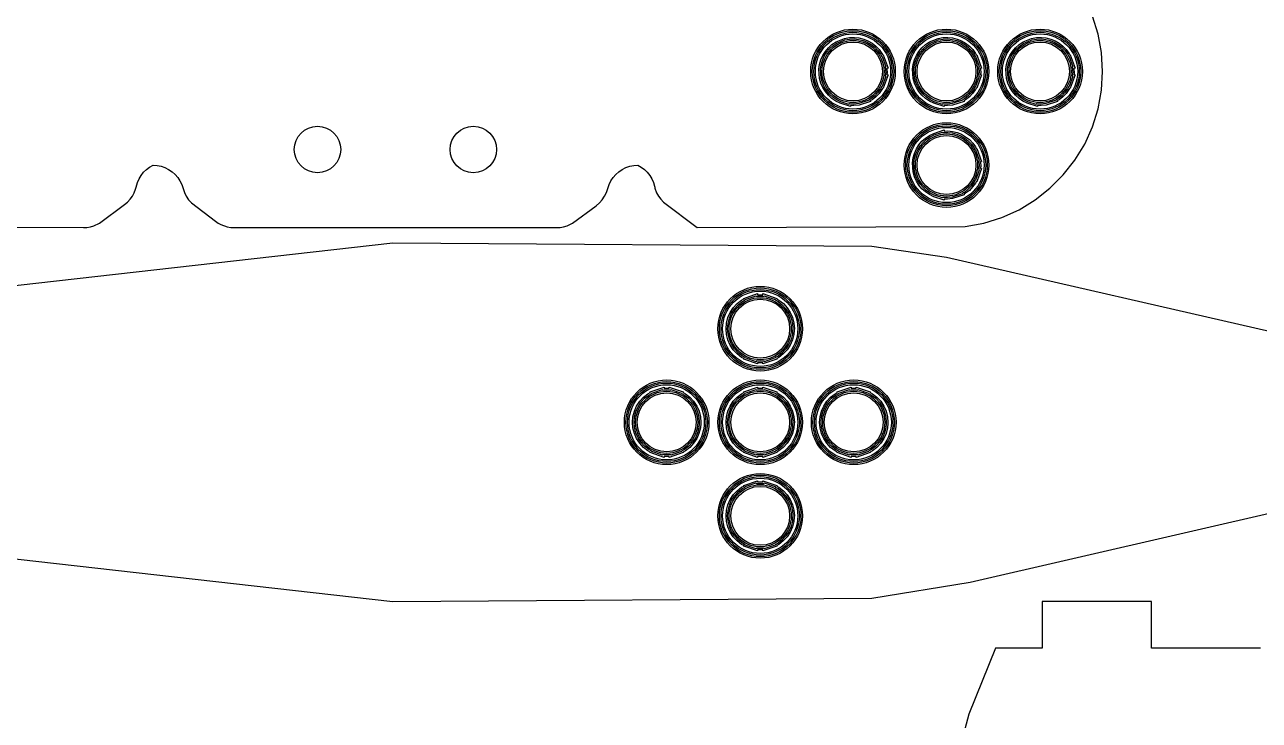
# Model space of a CAD drawing. Header units: millimetres. Extents: x -214 to 214, y -114 to 114.
# Drawn here: x 44.3 to 123.5, y -0.6 to 44 of the extents above; entities that cross this region are included whole.
import ezdxf

# ---------------------------------------------------------------- set-up
doc = ezdxf.new("R2010")
doc.units = ezdxf.units.MM
doc.layers.add('1', color=7, linetype='CONTINUOUS')

msp = doc.modelspace()

# ---------------------------------------------------------------- linework, layer by layer
at = {"layer": '1', "color": 0}
for p, q in [((113.148, 43.394), (112.788, 44.548)), ((113.366, 42.205), (113.148, 43.394)), ((113.439, 40.999), (113.366, 42.205)), ((113.366, 39.793), (113.439, 40.999)), ((113.148, 38.603), (113.366, 39.793)), ((112.788, 37.449), (113.148, 38.603)), ((112.292, 36.347), (112.788, 37.449)), ((111.666, 35.312), (112.292, 36.347)), ((52.099, 34.71), (52.303, 34.863)), ((52.303, 34.863), (52.524, 34.989)), ((52.524, 34.989), (52.783, 34.972)), ((52.783, 34.972), (53.04, 34.92)), ((53.04, 34.92), (53.289, 34.835)), ((82.855, 34.835), (83.104, 34.92)), ((83.104, 34.92), (83.361, 34.972)), ((83.361, 34.972), (83.62, 34.989)), ((83.62, 34.989), (83.841, 34.863)), ((83.841, 34.863), (84.045, 34.71)), ((110.921, 34.361), (111.666, 35.312)), ((51.524, 33.881), (51.626, 34.113)), ((51.626, 34.113), (51.758, 34.332)), ((51.758, 34.332), (51.916, 34.532)), ((51.916, 34.532), (52.099, 34.71)), ((53.289, 34.835), (53.522, 34.719)), ((53.522, 34.719), (53.741, 34.572)), ((53.741, 34.572), (53.937, 34.398)), ((53.937, 34.398), (54.107, 34.201)), ((54.107, 34.201), (54.251, 33.982)), ((81.896, 33.988), (82.037, 34.201)), ((82.037, 34.201), (82.207, 34.398)), ((82.207, 34.398), (82.403, 34.572)), ((82.403, 34.572), (82.622, 34.719)), ((82.622, 34.719), (82.855, 34.835)), ((84.045, 34.71), (84.228, 34.532)), ((84.228, 34.532), (84.386, 34.332)), ((84.386, 34.332), (84.518, 34.113)), ((84.518, 34.113), (84.62, 33.88)), ((110.066, 33.506), (110.921, 34.361)), ((51.313, 33.226), (51.404, 33.457)), ((51.404, 33.457), (51.422, 33.516)), ((51.422, 33.516), (51.438, 33.576)), ((51.438, 33.577), (51.524, 33.881)), ((51.438, 33.576), (51.438, 33.577)), ((54.251, 33.982), (54.366, 33.746)), ((54.366, 33.746), (54.534, 33.241)), ((81.61, 33.24), (81.781, 33.753)), ((81.781, 33.753), (81.896, 33.988)), ((84.62, 33.88), (84.692, 33.634)), ((84.692, 33.634), (84.706, 33.575)), ((84.706, 33.575), (84.722, 33.515)), ((84.722, 33.515), (84.831, 33.226)), ((109.114, 32.761), (110.066, 33.506)), ((50.693, 32.463), (50.882, 32.624)), ((50.882, 32.624), (51.05, 32.806)), ((51.05, 32.806), (51.194, 33.008)), ((51.194, 33.008), (51.313, 33.226)), ((54.534, 33.241), (54.653, 32.996)), ((54.653, 32.996), (54.804, 32.771)), ((54.804, 32.771), (54.985, 32.568)), ((54.985, 32.568), (56.534, 31.388)), ((80.953, 32.391), (81.159, 32.568)), ((81.159, 32.568), (81.34, 32.771)), ((81.34, 32.771), (81.491, 32.996)), ((81.491, 32.996), (81.61, 33.24)), ((84.831, 33.226), (84.95, 33.008)), ((84.95, 33.008), (85.094, 32.806)), ((85.094, 32.806), (85.262, 32.624)), ((85.262, 32.624), (87.425, 30.989)), ((108.08, 32.135), (109.114, 32.761)), ((49.079, 31.271), (50.693, 32.463)), ((79.436, 31.271), (80.953, 32.391)), ((106.978, 31.64), (108.08, 32.135)), ((31.509, 31.062), (48.051, 30.989)), ((48.051, 30.989), (48.277, 31.002)), ((48.277, 31.002), (48.501, 31.04)), ((48.501, 31.04), (48.724, 31.106)), ((48.724, 31.106), (49.079, 31.271)), ((56.534, 31.388), (56.702, 31.275)), ((56.702, 31.275), (56.874, 31.184)), ((56.874, 31.184), (56.881, 31.18)), ((56.881, 31.18), (57.287, 31.04)), ((57.287, 31.04), (57.51, 31.002)), ((57.51, 31.002), (78.408, 30.989)), ((78.408, 30.989), (78.634, 31.002)), ((78.634, 31.002), (78.857, 31.04)), ((78.857, 31.04), (79.081, 31.106)), ((79.081, 31.106), (79.436, 31.271)), ((87.425, 30.989), (104.635, 31.062)), ((104.635, 31.062), (105.824, 31.28)), ((105.824, 31.28), (106.978, 31.64)), ((67.915, 29.988), (1.465, 22.509)), ((98.638, 29.775), (67.915, 29.988)), ((103.425, 29.075), (98.638, 29.775)), ((132.998, 22.282), (103.425, 29.075)), ((1.466, 14.49), (67.914, 7.01)), ((104.949, 8.246), (132.998, 14.716)), ((98.637, 7.223), (104.949, 8.246)), ((67.914, 7.01), (98.637, 7.223)), ((116.582, 7.009), (109.562, 7.009)), ((109.562, 7.009), (109.562, 4.009)), ((116.582, 4.009), (116.582, 7.009)), ((106.566, 4.009), (104.871, -0.215)), ((109.562, 4.009), (106.566, 4.009)), ((123.562, 4.009), (116.582, 4.009)), ((104.871, -0.215), (103.831, -3.966))]:
    msp.add_line(p, q, dxfattribs=at)
at = {"layer": '1', "color": 1}
for p, q in [((96.081, 42.726), (96.341, 42.901)), ((96.143, 42.647), (96.389, 42.813)), ((96.341, 42.901), (96.888, 43.123)), ((96.389, 42.813), (96.915, 43.026)), ((96.888, 43.123), (97.201, 43.178)), ((96.915, 43.026), (97.212, 43.078)), ((97.201, 43.178), (97.519, 43.187)), ((97.212, 43.078), (97.515, 43.087)), ((97.515, 43.087), (97.792, 43.057)), ((97.519, 43.187), (97.81, 43.156)), ((97.792, 43.057), (98.089, 42.982)), ((97.81, 43.156), (98.12, 43.078)), ((98.089, 42.982), (98.345, 42.878)), ((98.12, 43.078), (98.39, 42.968)), ((98.345, 42.878), (98.598, 42.731)), ((98.39, 42.968), (98.654, 42.814)), ((98.654, 42.814), (98.895, 42.627)), ((102.081, 42.726), (102.341, 42.901)), ((102.143, 42.647), (102.389, 42.813)), ((102.341, 42.901), (102.888, 43.123)), ((102.389, 42.813), (102.915, 43.026)), ((102.888, 43.123), (103.201, 43.178)), ((102.915, 43.026), (103.212, 43.078)), ((103.201, 43.178), (103.519, 43.187)), ((103.212, 43.078), (103.515, 43.087)), ((103.515, 43.087), (103.792, 43.057)), ((103.519, 43.187), (103.81, 43.156)), ((103.792, 43.057), (104.089, 42.982)), ((103.81, 43.156), (104.12, 43.078)), ((104.089, 42.982), (104.345, 42.878)), ((104.12, 43.078), (104.39, 42.968)), ((104.345, 42.878), (104.598, 42.731)), ((104.39, 42.968), (104.654, 42.814)), ((104.654, 42.814), (104.895, 42.627)), ((108.081, 42.726), (108.341, 42.901)), ((108.143, 42.647), (108.389, 42.813)), ((108.341, 42.901), (108.888, 43.123)), ((108.389, 42.813), (108.915, 43.026)), ((108.888, 43.123), (109.201, 43.178)), ((108.915, 43.026), (109.212, 43.078)), ((109.201, 43.178), (109.519, 43.187)), ((109.212, 43.078), (109.515, 43.087)), ((109.515, 43.087), (109.792, 43.057)), ((109.519, 43.187), (109.81, 43.156)), ((109.792, 43.057), (110.089, 42.982)), ((109.81, 43.156), (110.12, 43.078)), ((110.089, 42.982), (110.345, 42.878)), ((110.12, 43.078), (110.39, 42.968)), ((110.345, 42.878), (110.598, 42.731)), ((110.39, 42.968), (110.654, 42.814)), ((110.654, 42.814), (110.895, 42.627)), ((95.369, 41.748), (95.495, 42.029)), ((95.464, 41.713), (95.583, 41.981)), ((95.495, 42.029), (95.657, 42.287)), ((95.583, 41.981), (95.738, 42.228)), ((95.657, 42.287), (95.853, 42.521)), ((95.738, 42.228), (95.925, 42.451)), ((95.853, 42.521), (96.081, 42.726)), ((95.925, 42.451), (96.143, 42.647)), ((98.598, 42.731), (98.828, 42.552)), ((98.828, 42.552), (99.031, 42.342)), ((98.895, 42.627), (99.107, 42.406)), ((99.031, 42.342), (99.202, 42.106)), ((99.107, 42.406), (99.287, 42.159)), ((99.202, 42.106), (99.275, 41.967)), ((99.287, 42.159), (99.336, 42.067)), ((99.336, 42.067), (99.366, 42.067)), ((99.366, 42.067), (99.675, 41.221)), ((101.369, 41.748), (101.495, 42.029)), ((101.464, 41.713), (101.583, 41.981)), ((101.495, 42.029), (101.657, 42.287)), ((101.583, 41.981), (101.738, 42.228)), ((101.657, 42.287), (101.853, 42.521)), ((101.738, 42.228), (101.925, 42.451)), ((101.853, 42.521), (102.081, 42.726)), ((101.925, 42.451), (102.143, 42.647)), ((104.598, 42.731), (104.828, 42.552)), ((104.828, 42.552), (105.031, 42.342)), ((104.895, 42.627), (105.107, 42.406)), ((105.031, 42.342), (105.202, 42.106)), ((105.107, 42.406), (105.287, 42.159)), ((105.202, 42.106), (105.275, 41.967)), ((105.287, 42.159), (105.336, 42.067)), ((105.336, 42.067), (105.366, 42.067)), ((105.366, 42.067), (105.675, 41.221)), ((107.369, 41.748), (107.495, 42.029)), ((107.464, 41.713), (107.583, 41.981)), ((107.495, 42.029), (107.657, 42.287)), ((107.583, 41.981), (107.738, 42.228)), ((107.657, 42.287), (107.853, 42.521)), ((107.738, 42.228), (107.925, 42.451)), ((107.853, 42.521), (108.081, 42.726)), ((107.925, 42.451), (108.143, 42.647)), ((110.598, 42.731), (110.828, 42.552)), ((110.828, 42.552), (111.031, 42.342)), ((110.895, 42.627), (111.107, 42.406)), ((111.031, 42.342), (111.202, 42.106)), ((111.107, 42.406), (111.287, 42.159)), ((111.202, 42.106), (111.275, 41.967)), ((111.287, 42.159), (111.336, 42.067)), ((111.336, 42.067), (111.366, 42.067)), ((111.366, 42.067), (111.675, 41.221)), ((95.242, 41.144), (95.286, 41.455)), ((95.286, 41.455), (95.369, 41.748)), ((95.342, 41.14), (95.384, 41.434)), ((95.384, 41.434), (95.464, 41.713)), ((99.275, 41.967), (99.296, 41.967)), ((99.296, 41.967), (99.532, 41.321)), ((99.532, 41.321), (99.492, 41.321)), ((99.492, 41.321), (99.499, 41.289)), ((99.499, 41.289), (99.525, 40.913)), ((99.675, 41.221), (99.604, 41.221)), ((99.604, 41.221), (99.628, 40.875)), ((101.242, 41.144), (101.286, 41.455)), ((101.286, 41.455), (101.369, 41.748)), ((101.342, 41.14), (101.384, 41.434)), ((101.384, 41.434), (101.464, 41.713)), ((105.275, 41.967), (105.296, 41.967)), ((105.296, 41.967), (105.532, 41.321)), ((105.532, 41.321), (105.492, 41.321)), ((105.492, 41.321), (105.499, 41.289)), ((105.499, 41.289), (105.525, 40.913)), ((105.675, 41.221), (105.604, 41.221)), ((105.604, 41.221), (105.628, 40.875)), ((107.242, 41.144), (107.286, 41.455)), ((107.286, 41.455), (107.369, 41.748)), ((107.342, 41.14), (107.384, 41.434)), ((107.384, 41.434), (107.464, 41.713)), ((111.275, 41.967), (111.296, 41.967)), ((111.296, 41.967), (111.532, 41.321)), ((111.532, 41.321), (111.492, 41.321)), ((111.492, 41.321), (111.499, 41.289)), ((111.499, 41.289), (111.525, 40.913)), ((111.675, 41.221), (111.604, 41.221)), ((111.604, 41.221), (111.628, 40.875)), ((95.283, 40.554), (95.242, 41.144)), ((95.369, 40.25), (95.283, 40.554)), ((95.382, 40.571), (95.342, 41.14)), ((95.464, 40.285), (95.382, 40.571)), ((99.532, 40.677), (99.296, 40.031)), ((99.675, 40.777), (99.366, 39.931)), ((99.496, 40.694), (99.492, 40.677)), ((99.492, 40.677), (99.532, 40.677)), ((99.511, 40.9), (99.496, 40.694)), ((99.525, 40.913), (99.511, 40.9)), ((99.609, 40.856), (99.603, 40.777)), ((99.603, 40.777), (99.675, 40.777)), ((99.628, 40.875), (99.609, 40.856)), ((101.283, 40.554), (101.242, 41.144)), ((101.369, 40.25), (101.283, 40.554)), ((101.382, 40.571), (101.342, 41.14)), ((101.464, 40.285), (101.382, 40.571)), ((105.532, 40.677), (105.296, 40.031)), ((105.675, 40.777), (105.366, 39.931)), ((105.496, 40.694), (105.492, 40.677)), ((105.492, 40.677), (105.532, 40.677)), ((105.511, 40.9), (105.496, 40.694)), ((105.525, 40.913), (105.511, 40.9)), ((105.609, 40.856), (105.603, 40.777)), ((105.603, 40.777), (105.675, 40.777)), ((105.628, 40.875), (105.609, 40.856)), ((107.283, 40.554), (107.242, 41.144)), ((107.369, 40.25), (107.283, 40.554)), ((107.382, 40.571), (107.342, 41.14)), ((107.464, 40.285), (107.382, 40.571)), ((111.532, 40.677), (111.296, 40.031)), ((111.675, 40.777), (111.366, 39.931)), ((111.496, 40.694), (111.492, 40.677)), ((111.492, 40.677), (111.532, 40.677)), ((111.511, 40.9), (111.496, 40.694)), ((111.525, 40.913), (111.511, 40.9)), ((111.609, 40.856), (111.603, 40.777)), ((111.603, 40.777), (111.675, 40.777)), ((111.628, 40.875), (111.609, 40.856)), ((95.495, 39.969), (95.369, 40.25)), ((95.583, 40.017), (95.464, 40.285)), ((95.657, 39.711), (95.495, 39.969)), ((95.738, 39.77), (95.583, 40.017)), ((95.853, 39.477), (95.657, 39.711)), ((95.925, 39.547), (95.738, 39.77)), ((99.03, 39.655), (98.827, 39.445)), ((99.201, 39.891), (99.03, 39.655)), ((99.286, 39.838), (99.106, 39.591)), ((99.276, 40.031), (99.201, 39.891)), ((99.296, 40.031), (99.276, 40.031)), ((99.335, 39.931), (99.286, 39.838)), ((99.366, 39.931), (99.335, 39.931)), ((101.495, 39.969), (101.369, 40.25)), ((101.583, 40.017), (101.464, 40.285)), ((101.657, 39.711), (101.495, 39.969)), ((101.738, 39.77), (101.583, 40.017)), ((101.853, 39.477), (101.657, 39.711)), ((101.925, 39.547), (101.738, 39.77)), ((105.03, 39.655), (104.827, 39.445)), ((105.201, 39.891), (105.03, 39.655)), ((105.286, 39.838), (105.106, 39.591)), ((105.276, 40.031), (105.201, 39.891)), ((105.296, 40.031), (105.276, 40.031)), ((105.335, 39.931), (105.286, 39.838)), ((105.366, 39.931), (105.335, 39.931)), ((107.495, 39.969), (107.369, 40.25)), ((107.583, 40.017), (107.464, 40.285)), ((107.657, 39.711), (107.495, 39.969)), ((107.738, 39.77), (107.583, 40.017)), ((107.853, 39.477), (107.657, 39.711)), ((107.925, 39.547), (107.738, 39.77)), ((111.03, 39.655), (110.827, 39.445)), ((111.201, 39.891), (111.03, 39.655)), ((111.286, 39.838), (111.106, 39.591)), ((111.276, 40.031), (111.201, 39.891)), ((111.296, 40.031), (111.276, 40.031)), ((111.335, 39.931), (111.286, 39.838)), ((111.366, 39.931), (111.335, 39.931)), ((96.081, 39.272), (95.853, 39.477)), ((96.143, 39.351), (95.925, 39.547)), ((96.332, 39.103), (96.081, 39.272)), ((96.383, 39.189), (96.143, 39.351)), ((96.608, 38.967), (96.332, 39.103)), ((96.645, 39.06), (96.383, 39.189)), ((97.271, 38.75), (96.608, 38.967)), ((97.171, 38.888), (96.645, 39.06)), ((97.211, 38.92), (97.171, 38.927)), ((97.171, 38.927), (97.171, 38.888)), ((97.487, 38.91), (97.211, 38.92)), ((97.491, 38.809), (97.271, 38.817)), ((97.271, 38.817), (97.271, 38.75)), ((97.799, 38.941), (97.487, 38.91)), ((97.82, 38.843), (97.491, 38.809)), ((98.457, 39.153), (97.799, 38.941)), ((98.557, 39.081), (97.82, 38.843)), ((98.598, 39.267), (98.457, 39.185)), ((98.457, 39.185), (98.457, 39.153)), ((98.654, 39.184), (98.557, 39.128)), ((98.557, 39.128), (98.557, 39.081)), ((98.827, 39.445), (98.598, 39.267)), ((98.894, 39.37), (98.654, 39.184)), ((99.106, 39.591), (98.894, 39.37)), ((102.081, 39.272), (101.853, 39.477)), ((102.143, 39.351), (101.925, 39.547)), ((102.332, 39.103), (102.081, 39.272)), ((102.383, 39.189), (102.143, 39.351)), ((102.608, 38.967), (102.332, 39.103)), ((102.645, 39.06), (102.383, 39.189)), ((103.271, 38.75), (102.608, 38.967)), ((103.171, 38.888), (102.645, 39.06)), ((103.211, 38.92), (103.171, 38.927)), ((103.171, 38.927), (103.171, 38.888)), ((103.487, 38.91), (103.211, 38.92)), ((103.491, 38.809), (103.271, 38.817)), ((103.271, 38.817), (103.271, 38.75)), ((103.799, 38.941), (103.487, 38.91)), ((103.82, 38.843), (103.491, 38.809)), ((104.457, 39.153), (103.799, 38.941)), ((104.557, 39.081), (103.82, 38.843)), ((104.598, 39.267), (104.457, 39.185)), ((104.457, 39.185), (104.457, 39.153)), ((104.654, 39.184), (104.557, 39.128)), ((104.557, 39.128), (104.557, 39.081)), ((104.827, 39.445), (104.598, 39.267)), ((104.894, 39.37), (104.654, 39.184)), ((105.106, 39.591), (104.894, 39.37)), ((108.081, 39.272), (107.853, 39.477)), ((108.143, 39.351), (107.925, 39.547)), ((108.332, 39.103), (108.081, 39.272)), ((108.383, 39.189), (108.143, 39.351)), ((108.608, 38.967), (108.332, 39.103)), ((108.645, 39.06), (108.383, 39.189)), ((109.271, 38.75), (108.608, 38.967)), ((109.171, 38.888), (108.645, 39.06)), ((109.211, 38.92), (109.171, 38.927)), ((109.171, 38.927), (109.171, 38.888)), ((109.487, 38.91), (109.211, 38.92)), ((109.491, 38.809), (109.271, 38.817)), ((109.271, 38.817), (109.271, 38.75)), ((109.799, 38.941), (109.487, 38.91)), ((109.82, 38.843), (109.491, 38.809)), ((110.457, 39.153), (109.799, 38.941)), ((110.557, 39.081), (109.82, 38.843)), ((110.598, 39.267), (110.457, 39.185)), ((110.457, 39.185), (110.457, 39.153)), ((110.654, 39.184), (110.557, 39.128)), ((110.557, 39.128), (110.557, 39.081)), ((110.827, 39.445), (110.598, 39.267)), ((110.894, 39.37), (110.654, 39.184)), ((111.106, 39.591), (110.894, 39.37)), ((102.608, 37.031), (103.271, 37.248)), ((103.271, 37.248), (103.271, 37.18)), ((101.657, 36.287), (101.853, 36.521)), ((101.738, 36.228), (101.925, 36.451)), ((101.853, 36.521), (102.081, 36.726)), ((101.925, 36.451), (102.143, 36.647)), ((102.081, 36.726), (102.332, 36.895)), ((102.143, 36.647), (102.383, 36.809)), ((102.332, 36.895), (102.608, 37.031)), ((102.383, 36.809), (102.645, 36.938)), ((102.645, 36.938), (103.171, 37.11)), ((103.171, 37.11), (103.171, 37.071)), ((103.171, 37.071), (103.212, 37.078)), ((103.212, 37.078), (103.515, 37.087)), ((103.271, 37.18), (103.519, 37.187)), ((103.515, 37.087), (103.792, 37.057)), ((103.519, 37.187), (103.81, 37.156)), ((103.792, 37.057), (104.089, 36.982)), ((103.81, 37.156), (104.12, 37.078)), ((104.089, 36.982), (104.345, 36.878)), ((104.12, 37.078), (104.39, 36.968)), ((104.345, 36.878), (104.598, 36.731)), ((104.39, 36.968), (104.654, 36.814)), ((104.598, 36.731), (104.828, 36.552)), ((104.654, 36.814), (104.895, 36.627)), ((104.828, 36.552), (105.031, 36.342)), ((104.895, 36.627), (105.107, 36.406)), ((101.286, 35.455), (101.369, 35.748)), ((101.369, 35.748), (101.495, 36.029)), ((101.384, 35.434), (101.464, 35.713)), ((101.464, 35.713), (101.583, 35.981)), ((101.495, 36.029), (101.657, 36.287)), ((101.583, 35.981), (101.738, 36.228)), ((105.031, 36.342), (105.202, 36.106)), ((105.107, 36.406), (105.287, 36.159)), ((105.202, 36.106), (105.275, 35.967)), ((105.275, 35.967), (105.296, 35.967)), ((105.287, 36.159), (105.336, 36.067)), ((105.296, 35.967), (105.532, 35.321)), ((105.336, 36.067), (105.366, 36.067)), ((105.366, 36.067), (105.675, 35.221)), ((101.242, 35.144), (101.286, 35.455)), ((101.283, 34.554), (101.242, 35.144)), ((101.342, 35.14), (101.384, 35.434)), ((101.382, 34.571), (101.342, 35.14)), ((105.532, 35.321), (105.492, 35.321)), ((105.492, 35.321), (105.499, 35.289)), ((105.511, 34.9), (105.496, 34.694)), ((105.499, 35.289), (105.525, 34.913)), ((105.525, 34.913), (105.511, 34.9)), ((105.609, 34.856), (105.603, 34.777)), ((105.675, 35.221), (105.604, 35.221)), ((105.604, 35.221), (105.628, 34.875)), ((105.628, 34.875), (105.609, 34.856)), ((101.369, 34.25), (101.283, 34.554)), ((101.495, 33.969), (101.369, 34.25)), ((101.464, 34.285), (101.382, 34.571)), ((101.583, 34.017), (101.464, 34.285)), ((105.532, 34.677), (105.296, 34.031)), ((105.675, 34.777), (105.366, 33.931)), ((105.496, 34.694), (105.492, 34.677)), ((105.492, 34.677), (105.532, 34.677)), ((105.603, 34.777), (105.675, 34.777)), ((101.657, 33.711), (101.495, 33.969)), ((101.738, 33.77), (101.583, 34.017)), ((101.853, 33.477), (101.657, 33.711)), ((101.925, 33.547), (101.738, 33.77)), ((102.081, 33.272), (101.853, 33.477)), ((102.143, 33.351), (101.925, 33.547)), ((102.332, 33.103), (102.081, 33.272)), ((102.383, 33.189), (102.143, 33.351)), ((104.827, 33.445), (104.598, 33.267)), ((104.894, 33.37), (104.654, 33.184)), ((105.03, 33.655), (104.827, 33.445)), ((105.106, 33.591), (104.894, 33.37)), ((105.201, 33.891), (105.03, 33.655)), ((105.286, 33.838), (105.106, 33.591)), ((105.276, 34.031), (105.201, 33.891)), ((105.296, 34.031), (105.276, 34.031)), ((105.335, 33.931), (105.286, 33.838)), ((105.366, 33.931), (105.335, 33.931)), ((102.608, 32.967), (102.332, 33.103)), ((102.645, 33.06), (102.383, 33.189)), ((103.271, 32.75), (102.608, 32.967)), ((103.171, 32.888), (102.645, 33.06)), ((103.211, 32.92), (103.171, 32.927)), ((103.171, 32.927), (103.171, 32.888)), ((103.487, 32.91), (103.211, 32.92)), ((103.491, 32.809), (103.271, 32.817)), ((103.271, 32.817), (103.271, 32.75)), ((103.799, 32.941), (103.487, 32.91)), ((103.82, 32.843), (103.491, 32.809)), ((104.457, 33.153), (103.799, 32.941)), ((104.557, 33.081), (103.82, 32.843)), ((104.598, 33.267), (104.457, 33.185)), ((104.457, 33.185), (104.457, 33.153)), ((104.654, 33.184), (104.557, 33.128)), ((104.557, 33.128), (104.557, 33.081)), ((89.991, 26.11), (90.276, 26.333)), ((90.059, 26.037), (90.331, 26.249)), ((90.276, 26.333), (90.417, 26.409)), ((90.331, 26.249), (90.517, 26.349)), ((90.417, 26.445), (91.311, 26.752)), ((90.417, 26.409), (90.417, 26.445)), ((90.517, 26.374), (91.211, 26.612)), ((90.517, 26.349), (90.517, 26.374)), ((91.211, 26.612), (91.211, 26.567)), ((91.211, 26.567), (91.304, 26.583)), ((91.304, 26.583), (91.647, 26.583)), ((91.311, 26.752), (91.311, 26.683)), ((91.311, 26.683), (91.64, 26.683)), ((91.64, 26.683), (91.64, 26.752)), ((91.64, 26.752), (92.534, 26.445)), ((91.647, 26.583), (91.74, 26.567)), ((91.74, 26.567), (91.74, 26.612)), ((91.74, 26.612), (92.434, 26.374)), ((92.434, 26.374), (92.434, 26.349)), ((92.434, 26.349), (92.62, 26.249)), ((92.534, 26.445), (92.534, 26.409)), ((92.534, 26.409), (92.675, 26.333)), ((92.62, 26.249), (92.892, 26.037)), ((92.675, 26.333), (92.96, 26.11)), ((89.402, 25.21), (89.549, 25.542)), ((89.497, 25.177), (89.638, 25.495)), ((89.549, 25.542), (89.745, 25.844)), ((89.638, 25.495), (89.825, 25.782)), ((89.745, 25.844), (89.991, 26.11)), ((89.825, 25.782), (90.059, 26.037)), ((92.892, 26.037), (93.126, 25.782)), ((92.96, 26.11), (93.205, 25.844)), ((93.126, 25.782), (93.314, 25.495)), ((93.205, 25.844), (93.403, 25.542)), ((93.314, 25.495), (93.454, 25.177)), ((93.403, 25.542), (93.549, 25.21)), ((89.284, 24.5), (89.314, 24.859)), ((89.314, 24.859), (89.402, 25.21)), ((89.384, 24.5), (89.413, 24.843)), ((89.413, 24.843), (89.497, 25.177)), ((93.454, 25.177), (93.538, 24.843)), ((93.538, 24.843), (93.566, 24.496)), ((93.549, 25.21), (93.637, 24.859)), ((93.637, 24.859), (93.666, 24.495)), ((89.314, 24.139), (89.284, 24.5)), ((89.402, 23.788), (89.314, 24.139)), ((89.413, 24.155), (89.384, 24.5)), ((89.549, 23.456), (89.402, 23.788)), ((89.497, 23.821), (89.413, 24.155)), ((89.638, 23.503), (89.497, 23.821)), ((93.453, 23.819), (93.314, 23.503)), ((93.548, 23.786), (93.403, 23.456)), ((93.538, 24.154), (93.453, 23.819)), ((93.556, 24.397), (93.538, 24.154)), ((93.637, 24.138), (93.548, 23.786)), ((93.566, 24.496), (93.556, 24.397)), ((93.658, 24.415), (93.637, 24.138)), ((93.666, 24.495), (93.658, 24.415)), ((89.745, 23.154), (89.549, 23.456)), ((89.825, 23.216), (89.638, 23.503)), ((89.991, 22.888), (89.745, 23.154)), ((90.059, 22.961), (89.825, 23.216)), ((93.126, 23.216), (92.891, 22.96)), ((93.205, 23.154), (92.959, 22.887)), ((93.314, 23.503), (93.126, 23.216)), ((93.403, 23.456), (93.205, 23.154)), ((90.276, 22.665), (89.991, 22.888)), ((90.331, 22.749), (90.059, 22.961)), ((90.417, 22.589), (90.276, 22.665)), ((90.517, 22.649), (90.331, 22.749)), ((90.417, 22.553), (90.417, 22.589)), ((91.311, 22.246), (90.417, 22.553)), ((90.517, 22.624), (90.517, 22.649)), ((91.211, 22.386), (90.517, 22.624)), ((91.304, 22.415), (91.211, 22.431)), ((91.211, 22.431), (91.211, 22.386)), ((91.647, 22.415), (91.304, 22.415)), ((91.64, 22.315), (91.311, 22.315)), ((91.311, 22.315), (91.311, 22.246)), ((92.534, 22.553), (91.64, 22.246)), ((91.64, 22.246), (91.64, 22.315)), ((91.74, 22.431), (91.647, 22.415)), ((92.434, 22.624), (91.74, 22.386)), ((91.74, 22.386), (91.74, 22.431)), ((92.62, 22.749), (92.434, 22.649)), ((92.434, 22.649), (92.434, 22.624)), ((92.675, 22.665), (92.534, 22.589)), ((92.534, 22.589), (92.534, 22.553)), ((92.891, 22.96), (92.62, 22.749)), ((92.959, 22.887), (92.675, 22.665)), ((84.417, 20.445), (85.311, 20.752)), ((84.517, 20.374), (85.211, 20.612)), ((85.211, 20.612), (85.211, 20.567)), ((85.311, 20.752), (85.311, 20.683)), ((85.311, 20.683), (85.64, 20.683)), ((85.64, 20.683), (85.64, 20.752)), ((85.64, 20.752), (86.534, 20.445)), ((85.74, 20.567), (85.74, 20.612)), ((85.74, 20.612), (86.434, 20.374)), ((90.417, 20.445), (91.311, 20.752)), ((90.517, 20.374), (91.211, 20.612)), ((91.211, 20.612), (91.211, 20.567)), ((91.311, 20.752), (91.311, 20.683)), ((91.311, 20.683), (91.64, 20.683)), ((91.64, 20.683), (91.64, 20.752)), ((91.64, 20.752), (92.534, 20.445)), ((91.74, 20.567), (91.74, 20.612)), ((91.74, 20.612), (92.434, 20.374)), ((96.417, 20.445), (97.311, 20.752)), ((96.517, 20.374), (97.211, 20.612)), ((97.211, 20.612), (97.211, 20.567)), ((97.311, 20.752), (97.311, 20.683)), ((97.311, 20.683), (97.64, 20.683)), ((97.64, 20.683), (97.64, 20.752)), ((97.64, 20.752), (98.534, 20.445)), ((97.74, 20.567), (97.74, 20.612)), ((97.74, 20.612), (98.434, 20.374)), ((83.549, 19.542), (83.745, 19.844)), ((83.745, 19.844), (83.991, 20.11)), ((83.825, 19.782), (84.059, 20.037)), ((83.991, 20.11), (84.276, 20.333)), ((84.059, 20.037), (84.331, 20.249)), ((84.276, 20.333), (84.417, 20.409)), ((84.331, 20.249), (84.517, 20.349)), ((84.417, 20.409), (84.417, 20.445)), ((84.517, 20.349), (84.517, 20.374)), ((85.211, 20.567), (85.304, 20.583)), ((85.304, 20.583), (85.647, 20.583)), ((85.647, 20.583), (85.74, 20.567)), ((86.434, 20.374), (86.434, 20.349)), ((86.434, 20.349), (86.62, 20.249)), ((86.534, 20.445), (86.534, 20.409)), ((86.534, 20.409), (86.675, 20.333)), ((86.62, 20.249), (86.892, 20.037)), ((86.675, 20.333), (86.96, 20.11)), ((86.892, 20.037), (87.126, 19.782)), ((86.96, 20.11), (87.205, 19.844)), ((87.205, 19.844), (87.403, 19.542)), ((89.549, 19.542), (89.745, 19.844)), ((89.745, 19.844), (89.991, 20.11)), ((89.825, 19.782), (90.059, 20.037)), ((89.991, 20.11), (90.276, 20.333)), ((90.059, 20.037), (90.331, 20.249)), ((90.276, 20.333), (90.417, 20.409)), ((90.331, 20.249), (90.517, 20.349)), ((90.417, 20.409), (90.417, 20.445)), ((90.517, 20.349), (90.517, 20.374)), ((91.211, 20.567), (91.304, 20.583)), ((91.304, 20.583), (91.647, 20.583)), ((91.647, 20.583), (91.74, 20.567)), ((92.434, 20.374), (92.434, 20.349)), ((92.434, 20.349), (92.62, 20.249)), ((92.534, 20.445), (92.534, 20.409)), ((92.534, 20.409), (92.675, 20.333)), ((92.62, 20.249), (92.892, 20.037)), ((92.675, 20.333), (92.96, 20.11)), ((92.892, 20.037), (93.126, 19.782)), ((92.96, 20.11), (93.205, 19.844)), ((93.205, 19.844), (93.403, 19.542)), ((95.549, 19.542), (95.745, 19.844)), ((95.745, 19.844), (95.991, 20.11)), ((95.825, 19.782), (96.059, 20.037)), ((95.991, 20.11), (96.276, 20.333)), ((96.059, 20.037), (96.331, 20.249)), ((96.276, 20.333), (96.417, 20.409)), ((96.331, 20.249), (96.517, 20.349)), ((96.417, 20.409), (96.417, 20.445)), ((96.517, 20.349), (96.517, 20.374)), ((97.211, 20.567), (97.304, 20.583)), ((97.304, 20.583), (97.647, 20.583)), ((97.647, 20.583), (97.74, 20.567)), ((98.434, 20.374), (98.434, 20.349)), ((98.434, 20.349), (98.62, 20.249)), ((98.534, 20.445), (98.534, 20.409)), ((98.534, 20.409), (98.675, 20.333)), ((98.62, 20.249), (98.892, 20.037)), ((98.675, 20.333), (98.96, 20.11)), ((98.892, 20.037), (99.126, 19.782)), ((98.96, 20.11), (99.205, 19.844)), ((99.205, 19.844), (99.403, 19.542)), ((83.314, 18.859), (83.402, 19.21)), ((83.402, 19.21), (83.549, 19.542)), ((83.413, 18.843), (83.497, 19.177)), ((83.497, 19.177), (83.638, 19.495)), ((83.638, 19.495), (83.825, 19.782)), ((87.126, 19.782), (87.314, 19.495)), ((87.314, 19.495), (87.454, 19.177)), ((87.403, 19.542), (87.549, 19.21)), ((87.454, 19.177), (87.538, 18.843)), ((87.549, 19.21), (87.637, 18.859)), ((89.314, 18.859), (89.402, 19.21)), ((89.402, 19.21), (89.549, 19.542)), ((89.413, 18.843), (89.497, 19.177)), ((89.497, 19.177), (89.638, 19.495)), ((89.638, 19.495), (89.825, 19.782)), ((93.126, 19.782), (93.314, 19.495)), ((93.314, 19.495), (93.454, 19.177)), ((93.403, 19.542), (93.549, 19.21)), ((93.454, 19.177), (93.538, 18.843)), ((93.549, 19.21), (93.637, 18.859)), ((95.314, 18.859), (95.402, 19.21)), ((95.402, 19.21), (95.549, 19.542)), ((95.413, 18.843), (95.497, 19.177)), ((95.497, 19.177), (95.638, 19.495)), ((95.638, 19.495), (95.825, 19.782)), ((99.126, 19.782), (99.314, 19.495)), ((99.314, 19.495), (99.454, 19.177)), ((99.403, 19.542), (99.549, 19.21)), ((99.454, 19.177), (99.538, 18.843)), ((99.549, 19.21), (99.637, 18.859)), ((83.284, 18.5), (83.314, 18.859)), ((83.314, 18.139), (83.284, 18.5)), ((83.384, 18.5), (83.413, 18.843)), ((83.413, 18.155), (83.384, 18.5)), ((87.538, 18.843), (87.566, 18.496)), ((87.556, 18.397), (87.538, 18.154)), ((87.566, 18.496), (87.556, 18.397)), ((87.637, 18.859), (87.666, 18.495)), ((87.658, 18.416), (87.637, 18.138)), ((87.666, 18.495), (87.658, 18.416)), ((89.284, 18.5), (89.314, 18.859)), ((89.314, 18.139), (89.284, 18.5)), ((89.384, 18.5), (89.413, 18.843)), ((89.413, 18.155), (89.384, 18.5)), ((93.538, 18.843), (93.566, 18.496)), ((93.556, 18.397), (93.538, 18.154)), ((93.566, 18.496), (93.556, 18.397)), ((93.637, 18.859), (93.666, 18.495)), ((93.658, 18.416), (93.637, 18.138)), ((93.666, 18.495), (93.658, 18.416)), ((95.284, 18.5), (95.314, 18.859)), ((95.314, 18.139), (95.284, 18.5)), ((95.384, 18.5), (95.413, 18.843)), ((95.413, 18.155), (95.384, 18.5)), ((99.538, 18.843), (99.566, 18.496)), ((99.556, 18.397), (99.538, 18.154)), ((99.566, 18.496), (99.556, 18.397)), ((99.637, 18.859), (99.666, 18.495)), ((99.658, 18.416), (99.637, 18.138)), ((99.666, 18.495), (99.658, 18.416)), ((83.402, 17.788), (83.314, 18.139)), ((83.549, 17.456), (83.402, 17.788)), ((83.497, 17.821), (83.413, 18.155)), ((83.638, 17.503), (83.497, 17.821)), ((83.745, 17.154), (83.549, 17.456)), ((83.825, 17.216), (83.638, 17.503)), ((87.314, 17.503), (87.126, 17.216)), ((87.403, 17.456), (87.205, 17.154)), ((87.453, 17.819), (87.314, 17.503)), ((87.548, 17.786), (87.403, 17.456)), ((87.538, 18.154), (87.453, 17.819)), ((87.637, 18.138), (87.548, 17.786)), ((89.402, 17.788), (89.314, 18.139)), ((89.549, 17.456), (89.402, 17.788)), ((89.497, 17.821), (89.413, 18.155)), ((89.638, 17.503), (89.497, 17.821)), ((89.745, 17.154), (89.549, 17.456)), ((89.825, 17.216), (89.638, 17.503)), ((93.314, 17.503), (93.126, 17.216)), ((93.403, 17.456), (93.205, 17.154)), ((93.453, 17.819), (93.314, 17.503)), ((93.548, 17.786), (93.403, 17.456)), ((93.538, 18.154), (93.453, 17.819)), ((93.637, 18.138), (93.548, 17.786)), ((95.402, 17.788), (95.314, 18.139)), ((95.549, 17.456), (95.402, 17.788)), ((95.497, 17.821), (95.413, 18.155)), ((95.638, 17.503), (95.497, 17.821)), ((95.745, 17.154), (95.549, 17.456)), ((95.825, 17.216), (95.638, 17.503)), ((99.314, 17.503), (99.126, 17.216)), ((99.403, 17.456), (99.205, 17.154)), ((99.453, 17.819), (99.314, 17.503)), ((99.548, 17.786), (99.403, 17.456)), ((99.538, 18.154), (99.453, 17.819)), ((99.637, 18.138), (99.548, 17.786)), ((83.991, 16.888), (83.745, 17.154)), ((84.059, 16.961), (83.825, 17.216)), ((84.276, 16.665), (83.991, 16.888)), ((84.331, 16.749), (84.059, 16.961)), ((84.417, 16.589), (84.276, 16.665)), ((84.517, 16.649), (84.331, 16.749)), ((84.517, 16.624), (84.517, 16.649)), ((86.62, 16.749), (86.434, 16.649)), ((86.434, 16.649), (86.434, 16.624)), ((86.675, 16.665), (86.534, 16.589)), ((86.891, 16.96), (86.62, 16.749)), ((86.959, 16.887), (86.675, 16.665)), ((87.126, 17.216), (86.891, 16.96)), ((87.205, 17.154), (86.959, 16.887)), ((89.991, 16.888), (89.745, 17.154)), ((90.059, 16.961), (89.825, 17.216)), ((90.276, 16.665), (89.991, 16.888)), ((90.331, 16.749), (90.059, 16.961)), ((90.417, 16.589), (90.276, 16.665)), ((90.517, 16.649), (90.331, 16.749)), ((90.517, 16.624), (90.517, 16.649)), ((92.62, 16.749), (92.434, 16.649)), ((92.434, 16.649), (92.434, 16.624)), ((92.675, 16.665), (92.534, 16.589)), ((92.891, 16.96), (92.62, 16.749)), ((92.959, 16.887), (92.675, 16.665)), ((93.126, 17.216), (92.891, 16.96)), ((93.205, 17.154), (92.959, 16.887)), ((95.991, 16.888), (95.745, 17.154)), ((96.059, 16.961), (95.825, 17.216)), ((96.276, 16.665), (95.991, 16.888)), ((96.331, 16.749), (96.059, 16.961)), ((96.417, 16.589), (96.276, 16.665)), ((96.517, 16.649), (96.331, 16.749)), ((96.517, 16.624), (96.517, 16.649)), ((98.62, 16.749), (98.434, 16.649)), ((98.434, 16.649), (98.434, 16.624)), ((98.675, 16.665), (98.534, 16.589)), ((98.891, 16.96), (98.62, 16.749)), ((98.959, 16.887), (98.675, 16.665)), ((99.126, 17.216), (98.891, 16.96)), ((99.205, 17.154), (98.959, 16.887)), ((84.417, 16.553), (84.417, 16.589)), ((85.311, 16.246), (84.417, 16.553)), ((85.211, 16.386), (84.517, 16.624)), ((85.304, 16.415), (85.211, 16.431)), ((85.211, 16.431), (85.211, 16.386)), ((85.647, 16.415), (85.304, 16.415)), ((85.64, 16.315), (85.311, 16.315)), ((85.311, 16.315), (85.311, 16.246)), ((86.534, 16.553), (85.64, 16.246)), ((85.64, 16.246), (85.64, 16.315)), ((85.74, 16.431), (85.647, 16.415)), ((86.434, 16.624), (85.74, 16.386)), ((85.74, 16.386), (85.74, 16.431)), ((86.534, 16.589), (86.534, 16.553)), ((90.417, 16.553), (90.417, 16.589)), ((91.311, 16.246), (90.417, 16.553)), ((91.211, 16.386), (90.517, 16.624)), ((91.304, 16.415), (91.211, 16.431)), ((91.211, 16.431), (91.211, 16.386)), ((91.647, 16.415), (91.304, 16.415)), ((91.64, 16.315), (91.311, 16.315)), ((91.311, 16.315), (91.311, 16.246)), ((92.534, 16.553), (91.64, 16.246)), ((91.64, 16.246), (91.64, 16.315)), ((91.74, 16.431), (91.647, 16.415)), ((92.434, 16.624), (91.74, 16.386)), ((91.74, 16.386), (91.74, 16.431)), ((92.534, 16.589), (92.534, 16.553)), ((96.417, 16.553), (96.417, 16.589)), ((97.311, 16.246), (96.417, 16.553)), ((97.211, 16.386), (96.517, 16.624)), ((97.304, 16.415), (97.211, 16.431)), ((97.211, 16.431), (97.211, 16.386)), ((97.647, 16.415), (97.304, 16.415)), ((97.64, 16.315), (97.311, 16.315)), ((97.311, 16.315), (97.311, 16.246)), ((98.534, 16.553), (97.64, 16.246)), ((97.64, 16.246), (97.64, 16.315)), ((97.74, 16.431), (97.647, 16.415)), ((98.434, 16.624), (97.74, 16.386)), ((97.74, 16.386), (97.74, 16.431)), ((98.534, 16.589), (98.534, 16.553)), ((89.991, 14.11), (90.276, 14.333)), ((90.276, 14.333), (90.417, 14.409)), ((90.331, 14.249), (90.517, 14.349)), ((90.417, 14.445), (91.311, 14.752)), ((90.417, 14.409), (90.417, 14.445)), ((90.517, 14.374), (91.211, 14.612)), ((90.517, 14.349), (90.517, 14.374)), ((91.211, 14.612), (91.211, 14.567)), ((91.211, 14.567), (91.304, 14.583)), ((91.304, 14.583), (91.647, 14.583)), ((91.311, 14.752), (91.311, 14.683)), ((91.311, 14.683), (91.64, 14.683)), ((91.64, 14.683), (91.64, 14.752)), ((91.64, 14.752), (92.534, 14.445)), ((91.647, 14.583), (91.74, 14.567)), ((91.74, 14.567), (91.74, 14.612)), ((91.74, 14.612), (92.434, 14.374)), ((92.434, 14.374), (92.434, 14.349)), ((92.434, 14.349), (92.62, 14.249)), ((92.534, 14.445), (92.534, 14.409)), ((92.534, 14.409), (92.675, 14.333)), ((92.675, 14.333), (92.96, 14.11)), ((89.402, 13.21), (89.549, 13.542)), ((89.497, 13.177), (89.638, 13.495)), ((89.549, 13.542), (89.745, 13.844)), ((89.638, 13.495), (89.825, 13.782)), ((89.745, 13.844), (89.991, 14.11)), ((89.825, 13.782), (90.059, 14.037)), ((90.059, 14.037), (90.331, 14.249)), ((92.62, 14.249), (92.892, 14.037)), ((92.892, 14.037), (93.126, 13.782)), ((92.96, 14.11), (93.205, 13.844)), ((93.126, 13.782), (93.314, 13.495)), ((93.205, 13.844), (93.403, 13.542)), ((93.314, 13.495), (93.454, 13.177)), ((93.403, 13.542), (93.549, 13.21)), ((89.285, 12.5), (89.314, 12.859)), ((89.314, 12.859), (89.402, 13.21)), ((89.385, 12.5), (89.413, 12.843)), ((89.413, 12.843), (89.497, 13.177)), ((93.454, 13.177), (93.538, 12.843)), ((93.538, 12.843), (93.566, 12.496)), ((93.549, 13.21), (93.637, 12.859)), ((93.637, 12.859), (93.666, 12.495)), ((89.314, 12.139), (89.285, 12.5)), ((89.402, 11.788), (89.314, 12.139)), ((89.413, 12.155), (89.385, 12.5)), ((89.497, 11.821), (89.413, 12.155)), ((93.538, 12.154), (93.453, 11.819)), ((93.556, 12.397), (93.538, 12.154)), ((93.637, 12.138), (93.548, 11.786)), ((93.566, 12.496), (93.556, 12.397)), ((93.658, 12.416), (93.637, 12.138)), ((93.666, 12.495), (93.658, 12.416)), ((89.549, 11.456), (89.402, 11.788)), ((89.638, 11.503), (89.497, 11.821)), ((89.745, 11.154), (89.549, 11.456)), ((89.825, 11.216), (89.638, 11.503)), ((89.991, 10.888), (89.745, 11.154)), ((90.059, 10.961), (89.825, 11.216)), ((93.126, 11.216), (92.891, 10.96)), ((93.205, 11.154), (92.959, 10.887)), ((93.314, 11.503), (93.126, 11.216)), ((93.403, 11.456), (93.205, 11.154)), ((93.453, 11.819), (93.314, 11.503)), ((93.548, 11.786), (93.403, 11.456)), ((90.276, 10.665), (89.991, 10.888)), ((90.331, 10.749), (90.059, 10.961)), ((90.417, 10.589), (90.276, 10.665)), ((90.517, 10.649), (90.331, 10.749)), ((90.417, 10.553), (90.417, 10.589)), ((91.311, 10.246), (90.417, 10.553)), ((90.517, 10.624), (90.517, 10.649)), ((91.211, 10.386), (90.517, 10.624)), ((91.304, 10.415), (91.211, 10.431)), ((91.211, 10.431), (91.211, 10.386)), ((91.647, 10.415), (91.304, 10.415)), ((91.64, 10.315), (91.311, 10.315)), ((91.311, 10.315), (91.311, 10.246)), ((92.534, 10.553), (91.64, 10.246)), ((91.64, 10.246), (91.64, 10.315)), ((91.74, 10.431), (91.647, 10.415)), ((92.434, 10.624), (91.74, 10.386)), ((91.74, 10.386), (91.74, 10.431)), ((92.62, 10.749), (92.434, 10.649)), ((92.434, 10.649), (92.434, 10.624)), ((92.675, 10.665), (92.534, 10.589)), ((92.534, 10.589), (92.534, 10.553)), ((92.891, 10.96), (92.62, 10.749)), ((92.959, 10.887), (92.675, 10.665))]:
    msp.add_line(p, q, dxfattribs=at)
for centre, radius in [((97.428, 40.999), 2.715), ((97.428, 40.999), 2.615), ((103.428, 40.999), 2.715), ((103.428, 40.999), 2.615), ((109.428, 40.999), 2.715), ((109.428, 40.999), 2.615), ((97.428, 40.999), 2.514), ((97.428, 40.999), 2.415), ((97.429, 40.998), 1.991), ((97.429, 40.998), 1.89), ((103.428, 40.999), 2.514), ((103.428, 40.999), 2.415), ((103.429, 40.998), 1.991), ((103.429, 40.998), 1.89), ((109.428, 40.999), 2.514), ((109.428, 40.999), 2.415), ((109.429, 40.998), 1.991), ((109.429, 40.998), 1.89), ((103.428, 34.999), 2.715), ((103.428, 34.998), 2.615), ((103.428, 34.999), 2.514), ((103.428, 34.999), 2.414), ((103.429, 34.999), 1.991), ((103.429, 34.999), 1.89), ((91.475, 24.498), 2.715), ((91.475, 24.498), 2.615), ((91.475, 24.499), 2.514), ((91.475, 24.498), 2.414), ((91.475, 24.499), 1.991), ((91.475, 24.499), 1.89), ((85.475, 18.499), 2.715), ((85.475, 18.499), 2.615), ((85.475, 18.499), 2.514), ((85.475, 18.498), 2.414), ((91.475, 18.499), 2.715), ((91.475, 18.499), 2.615), ((91.475, 18.499), 2.514), ((91.475, 18.498), 2.414), ((97.475, 18.499), 2.715), ((97.475, 18.499), 2.615), ((97.475, 18.499), 2.514), ((97.475, 18.498), 2.414), ((85.475, 18.499), 1.991), ((85.475, 18.499), 1.89), ((91.475, 18.499), 1.991), ((91.475, 18.499), 1.89), ((97.475, 18.499), 1.991), ((97.475, 18.499), 1.89), ((91.475, 12.498), 2.715), ((91.475, 12.498), 2.615), ((91.475, 12.499), 2.514), ((91.475, 12.498), 2.414), ((91.475, 12.499), 1.991), ((91.475, 12.499), 1.89)]:
    msp.add_circle(centre, radius, dxfattribs=at)
at = {"layer": '1', "color": 0}
for centre, radius in [((97.429, 40.998), 1.89), ((103.429, 40.998), 1.89), ((109.429, 40.998), 1.89), ((63.071, 35.998), 1.49), ((73.071, 35.998), 1.49), ((103.429, 34.999), 1.89), ((91.475, 24.499), 1.89), ((85.475, 18.499), 1.89), ((91.475, 18.499), 1.89), ((97.475, 18.499), 1.89), ((91.475, 12.499), 1.89)]:
    msp.add_circle(centre, radius, dxfattribs=at)

doc.saveas('drawing.dxf')
